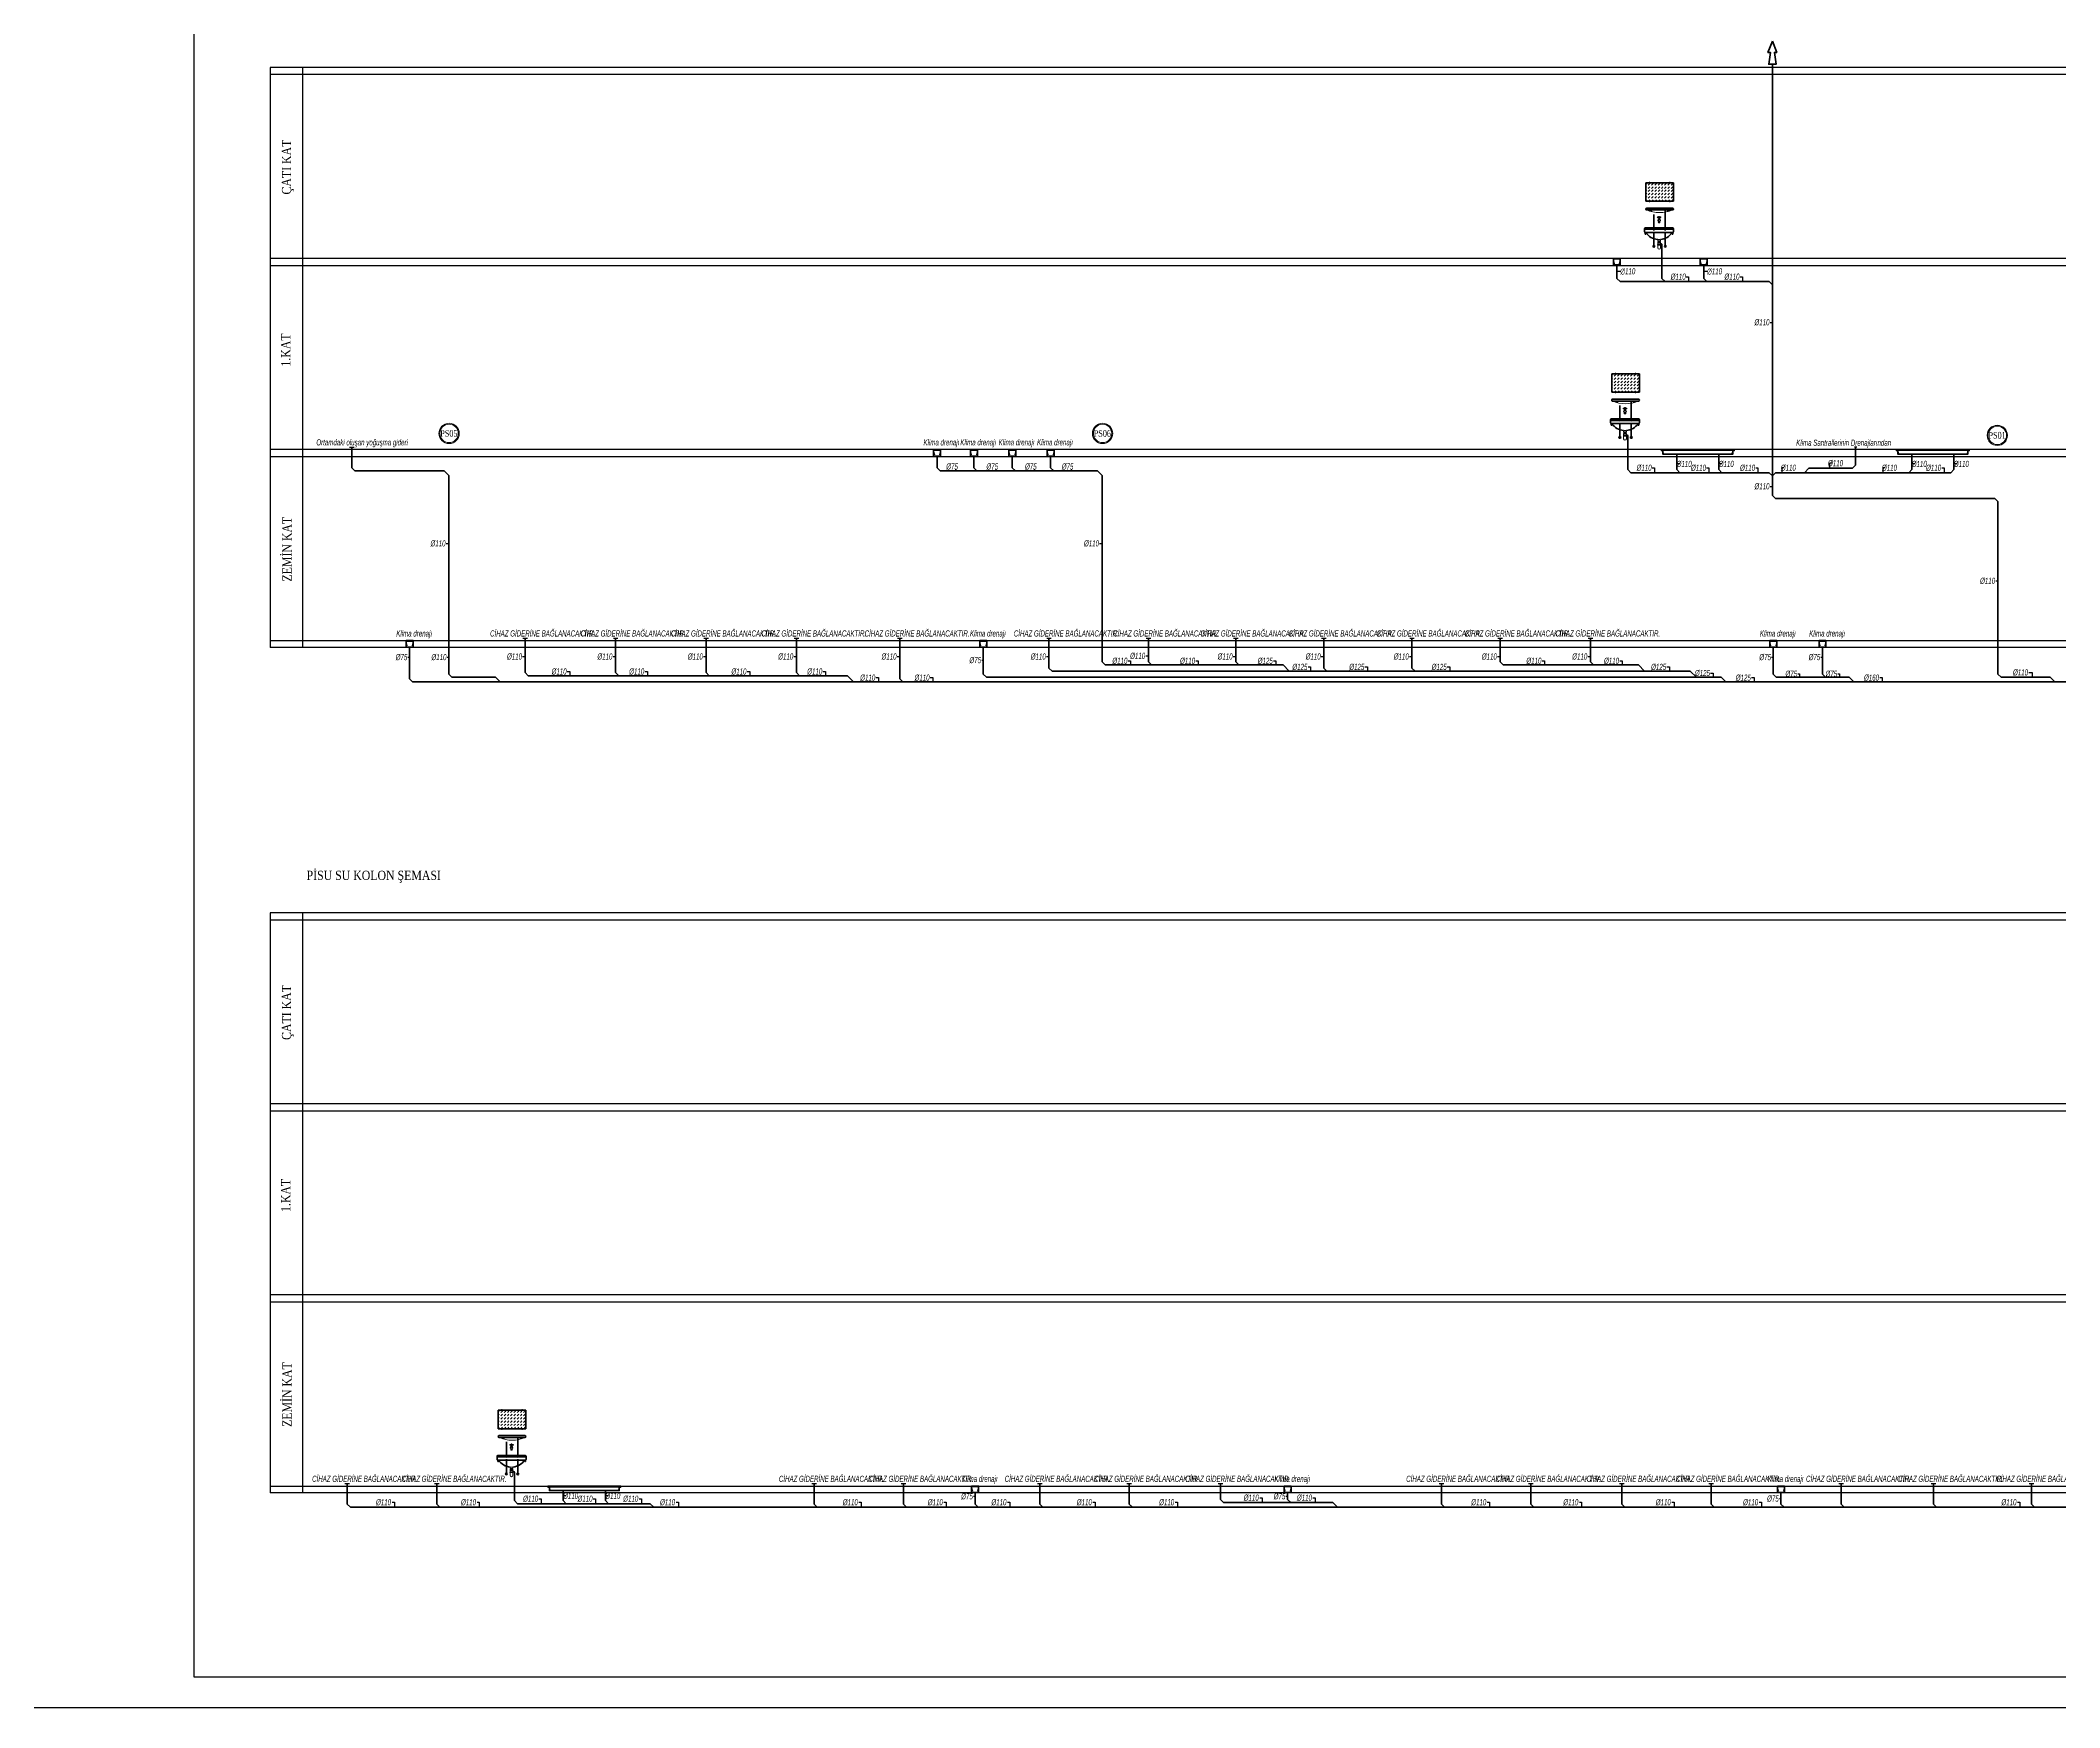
# Model space of a CAD drawing. Header units: centimetres. Extents: x 372964 to 529194, y 28783 to 59011.
# Drawn here: x 502564 to 509142, y 50011 to 55443 of the extents above; entities that cross this region are included whole.
import ezdxf
from ezdxf.enums import TextEntityAlignment as Align

# ---------------------------------------------------------------- set-up
doc = ezdxf.new("R2010")
doc.units = ezdxf.units.CM
doc.linetypes.add('SICAKSU1', pattern=[75, 60, -6, 0, -3, 0, -6])
doc.linetypes.add('SOGUKSU1', pattern=[72, 60, -6, 0, -6])
for name, color, linetype, lineweight in [('0-KRCN-ANTET', 71, 'Continuous', 30), ('0-KRCN-SHT-02CIHAZ', 132, 'Continuous', 25), ('0-KRCN-SHT-IZGARA', 171, 'Continuous', 35), ('0-KRCN-SHT-LAVABO', 171, 'Continuous', 35), ('0-KRCN-SHT-PİSSU-BORU', 220, 'PISSU_LINE50', 40), ('0-KRCN-SHT-SICAKSU', 50, 'SICAKSU1', 40), ('0-KRCN-SHT-SOGUKSU', 141, 'SOGUKSU1', 40), ('0-KRCN-SHT-SÜZGEÇBANYO', 171, 'Continuous', 35), ('0-KRCN-SHT-YAZI-KOLADI-PİSSU', 1, 'Continuous', 35), ('0-KRCN-SHT-YAZI-ÇAP-PİSSU', 41, 'Continuous', 30), ('0-KRCN-Z-ANTET', 71, 'Continuous', 30)]:
    doc.layers.add(name, color=color, linetype=linetype, lineweight=lineweight)
doc.styles.add('BAYBURT XREF$0$TIMES', font='times.ttf')
doc.styles.add('MUF', font='isocpeur.ttf')
doc.styles.add('YAZI', font='times.ttf')
doc.styles.add('ÇAP-2', font='ARIALNBI.TTF')
doc.linetypes.add('PISSU_LINE50', pattern='A,50,-10,["C",MUF,S=10,R=0,X=1,Y=-5],0', length=60)

# ---------------------------------------------------------------- blocks, each defined once
blk = doc.blocks.new('0-MEK-SHT-ZKLN-LAV.MUSLUKLU-60')
at = {"layer": '0-KRCN-SHT-LAVABO', "linetype": 'Continuous'}
for p, q in [((-31.1, 181), (-31.1, 141)), ((28.9, 181), (-31.1, 181)), ((28.9, 141), (28.9, 181)), ((-31.1, 141), (28.9, 141)), ((-31.1, 124.1), (-31.1, 123.9)), ((27, 126), (-29.2, 126)), ((-29.2, 122), (27, 122)), ((28.9, 123.9), (28.9, 124.1)), ((-33.8, 81), (-33.8, 75)), ((-33.8, 78), (-33.8, 75)), ((-32.3, 71.4), (-32.3, 69.6)), ((-30.8, 71.4), (-32.3, 71.4)), ((-32.3, 69.6), (-30.8, 69.6)), ((-31.8, 83), (27.2, 83)), ((27.2, 80), (-31.8, 80)), ((-31.8, 73), (27.2, 73)), ((-30.8, 69.6), (-30.8, 71.4)), ((26.3, 69.6), (26.3, 71.4)), ((26.3, 71.4), (27.7, 71.4)), ((27.7, 69.6), (26.3, 69.6)), ((27.7, 71.4), (27.7, 69.6)), ((29.2, 81), (29.2, 75)), ((29.2, 75), (29.2, 78))]:
    blk.add_line(p, q, dxfattribs=at)
at = {"layer": '0-KRCN-SHT-LAVABO', "color": 120, "linetype": 'Continuous', "lineweight": 20}
for p, q in [((-31.1, 177.5), (-29.1, 179.5)), ((-25.6, 176), (-22, 179.5)), ((-23.8, 182.5), (-23.8, 180.4)), ((-22.4, 182.5), (-23.8, 182.5)), ((-23.8, 180.4), (-22.4, 180.4)), ((-22.4, 180.4), (-22.4, 182.5)), ((-18.5, 176), (-15, 179.5)), ((-11.4, 176), (-7.9, 179.5)), ((-4.4, 176), (-0.8, 179.5)), ((2.7, 176), (6.2, 179.5)), ((9.8, 176), (13.3, 179.5)), ((16.8, 176), (20.4, 179.5)), ((20.1, 180.4), (20.1, 182.5)), ((20.1, 182.5), (21.5, 182.5)), ((21.5, 180.4), (20.1, 180.4)), ((21.5, 182.5), (21.5, 180.4)), ((23.9, 176), (27.5, 179.5)), ((-31.1, 170.4), (-29.1, 172.4)), ((-31.1, 163.3), (-29.1, 165.4)), ((-31.1, 156.3), (-29.1, 158.3)), ((-31.1, 149.2), (-29.1, 151.2)), ((-31.1, 142.1), (-29.1, 144.1)), ((-25.6, 168.9), (-22, 172.4)), ((-25.6, 161.8), (-22, 165.4)), ((-25.6, 154.8), (-22, 158.3)), ((-25.6, 147.7), (-22, 151.2)), ((-25.2, 141), (-22, 144.1)), ((-23.8, 139.5), (-23.8, 141.6)), ((-23.8, 141.6), (-22.4, 141.6)), ((-22.4, 139.5), (-23.8, 139.5)), ((-22.4, 141.6), (-22.4, 139.5)), ((-18.5, 168.9), (-15, 172.4)), ((-18.5, 161.8), (-15, 165.4)), ((-18.5, 154.8), (-15, 158.3)), ((-18.5, 147.7), (-15, 151.2)), ((-18.1, 141), (-15, 144.1)), ((-11.4, 168.9), (-7.9, 172.4)), ((-11.4, 161.8), (-7.9, 165.4)), ((-11.4, 154.8), (-7.9, 158.3)), ((-11.4, 147.7), (-7.9, 151.2)), ((-11, 141), (-7.9, 144.1)), ((-4.4, 168.9), (-0.8, 172.4)), ((-4.4, 161.8), (-0.8, 165.4)), ((-4.4, 154.8), (-0.8, 158.3)), ((-4.4, 147.7), (-0.8, 151.2)), ((-4, 141), (-0.8, 144.1)), ((2.7, 168.9), (6.2, 172.4)), ((2.7, 161.8), (6.2, 165.4)), ((2.7, 154.8), (6.2, 158.3)), ((2.7, 147.7), (6.2, 151.2)), ((3.1, 141), (6.2, 144.1)), ((9.8, 168.9), (13.3, 172.4)), ((9.8, 161.8), (13.3, 165.4)), ((9.8, 154.8), (13.3, 158.3)), ((9.8, 147.7), (13.3, 151.2)), ((10.2, 141), (13.3, 144.1)), ((16.8, 168.9), (20.4, 172.4)), ((16.8, 161.8), (20.4, 165.4)), ((16.8, 154.8), (20.4, 158.3)), ((16.8, 147.7), (20.4, 151.2)), ((17.2, 141), (20.4, 144.1)), ((21.5, 141.6), (20.1, 141.6)), ((20.1, 141.6), (20.1, 139.5)), ((20.1, 139.5), (21.5, 139.5)), ((21.5, 139.5), (21.5, 141.6)), ((23.9, 168.9), (27.5, 172.4)), ((23.9, 161.8), (27.5, 165.4)), ((23.9, 154.8), (27.5, 158.3)), ((23.9, 147.7), (27.5, 151.2)), ((24.3, 141), (27.5, 144.1)), ((-4.3, 102.2), (-5.3, 99.2)), ((-5.1, 98.7), (-3.8, 97.8)), ((-3.8, 94.1), (-4.1, 96.2)), ((-0.4, 96.2), (-4.1, 96.2)), ((-3.9, 94.6), (-0.6, 94.6)), ((-0.7, 102.6), (-3.8, 102.6)), ((-3.8, 96.2), (-3.8, 100)), ((-3.8, 96.8), (-0.7, 96.8)), ((-3.8, 94.1), (-0.7, 94.1)), ((-3.7, 106), (-3.7, 106.8)), ((-3.7, 106), (-3.7, 105.3)), ((-3.3, 103.6), (-3.6, 103.4)), ((-3.6, 103.4), (-3.6, 103.2)), ((-0.9, 103.2), (-3.6, 103.2)), ((-3.5, 107.4), (-3.3, 107.4)), ((-3.5, 104.7), (-3.1, 104.7)), ((-3.3, 107.7), (-3.1, 107.7)), ((-3.3, 107.4), (-2.1, 107.4)), ((-1.2, 103.6), (-3.3, 103.6)), ((-1.4, 107.7), (-3.1, 107.7)), ((-3.1, 104.7), (-1.4, 104.7)), ((-3.1, 104.7), (-3.1, 103.6)), ((-1.9, 108), (-2.6, 108)), ((-2.6, 108), (-2.6, 108)), ((-1.2, 107.4), (-2.1, 107.4)), ((-1.9, 108), (-1.9, 108)), ((-1.2, 107.7), (-1.4, 107.7)), ((-1.1, 104.7), (-1.4, 104.7)), ((-1.4, 104.7), (-1.4, 103.6)), ((-1.1, 107.4), (-1.2, 107.4)), ((-1.2, 103.6), (-0.9, 103.4)), ((-0.9, 103.4), (-0.9, 103.2)), ((-0.8, 106), (-0.8, 106.8)), ((-0.8, 106), (-0.8, 105.3)), ((-0.7, 96.2), (-0.7, 100)), ((-0.7, 97.8), (0.6, 98.7)), ((-0.7, 94.1), (-0.4, 96.2)), ((0.8, 99.2), (-0.2, 102.2)), ((-5.8, 46.3), (-5.8, 46.1)), ((-5.3, 55.3), (-5.3, 57.9)), ((-5.3, 49.3), (-5.3, 46.8)), ((0.7, 46.8), (-5.3, 46.8)), ((-5.3, 45.6), (0.7, 45.6)), ((-5.3, 45.6), (-5.3, 39.8)), ((-5.2, 52.7), (-5.2, 52.5)), ((-5.2, 50.5), (-5.2, 50.3)), ((0.2, 54.8), (-4.8, 54.8)), ((0.2, 49.8), (-4.8, 49.8)), ((0.2, 53.2), (-4.7, 53.2)), ((-4.7, 52), (0.2, 52)), ((0.2, 51), (-4.7, 51)), ((-4.7, 49.8), (0.2, 49.8)), ((-4.3, 54.8), (-4.3, 53.2)), ((-4.3, 52), (-4.3, 51)), ((-0.3, 54.8), (-0.3, 53.2)), ((-0.3, 52), (-0.3, 51)), ((0.7, 57.9), (0.7, 55.3)), ((0.7, 52.5), (0.7, 52.7)), ((0.7, 50.3), (0.7, 50.5)), ((0.7, 46.8), (0.7, 49.3)), ((0.7, 39.8), (0.7, 45.6)), ((1.2, 46.1), (1.2, 46.3)), ((-2.3, 36.8), (-2.3, 36.8))]:
    blk.add_line(p, q, dxfattribs=at)
for centre in [(-19.9, 119.3), (17.6, 119.3)]:
    blk.add_circle(centre, 0.409, dxfattribs=at)
at = {"layer": '0-KRCN-SHT-LAVABO', "linetype": 'Continuous'}
for centre in [(-13.5, 42.9), (11.3, 42.9)]:
    blk.add_circle(centre, 1.84, dxfattribs=at)
for centre, radius, start, end in [((-29.2, 124.1), 1.9, 90, 180), ((-29.2, 123.9), 1.9, 180, 270), ((27, 124.1), 1.9, 0, 90), ((27, 123.9), 1.9, 270, 0), ((-31.8, 81), 2, 90, 180), ((-31.8, 78), 2, 90, 180), ((-31.8, 75), 2, 180, 270), ((-2.3, 92), 34.3, 213.6941, 264.9756), ((-2.3, 92), 34.3, 275.0244, 326.3059), ((27.2, 81), 2, 0, 90), ((27.2, 78), 2, 0, 90), ((27.2, 75), 2, 270, 0)]:
    blk.add_arc(centre, radius, start, end, dxfattribs=at)
at = {"layer": '0-KRCN-SHT-LAVABO', "color": 120, "linetype": 'Continuous', "lineweight": 20}
for centre, radius, start, end in [((-1.1, 188.2), 72.1, 246.4775, 293.4812), ((-20.1, 118.8), 1.62, 339.8952, 169.616), ((-5.3, 106), 0.843, 54.2766, 180), ((-5.3, 106), 0.843, 180, 305.7234), ((-4.8, 99.1), 0.5, 162, 234), ((-4.3, 107.6), 0.963, 239.9637, 304.3026), ((-4.3, 104.5), 0.963, 55.6974, 122.8475), ((-3.8, 102.1), 0.5, 90, 162), ((-3.1, 102.6), 0.781, 131.2718, 180.0396), ((-2.3, 100), 1.54, 0, 180), ((-1.4, 106), 2.41, 146.633, 162.6726), ((-1.4, 106), 2.41, 197.4576, 213.367), ((-3.6, 103.1), 0.12, 90, 131.2718), ((-3.3, 107.5), 0.15, 90, 270), ((-2.3, 106.8), 1.26, 106.6015, 134.4153), ((-2.3, 106), 0.843, 0, 180), ((-2.3, 106), 0.843, 180, 0), ((-2.3, 106), 2.05, 90, 100.1642), ((-2.3, 106), 2.05, 79.8358, 90), ((-2.3, 106.8), 1.26, 45.5847, 73.3985), ((-1.2, 107.5), 0.15, 270, 90), ((-3.1, 106), 2.41, 17.4576, 33.367), ((-3.1, 106), 2.41, 326.633, 342.5424), ((-0.9, 103.1), 0.12, 48.7282, 90), ((-1.4, 102.6), 0.781, 359.9604, 48.7282), ((-0.2, 107.6), 0.963, 235.6974, 300.0363), ((-0.2, 104.5), 0.963, 59.9637, 124.3026), ((-0.7, 102.1), 0.5, 18, 90), ((0.8, 106), 0.843, 0, 125.7234), ((0.8, 106), 0.843, 234.2766, 0), ((0.3, 99.1), 0.5, 306, 18), ((17.7, 118.8), 1.62, 10.384, 200.1048), ((-5.3, 46.3), 0.5, 90, 180), ((-5.3, 46.1), 0.5, 180, 270), ((-4.8, 55.3), 0.5, 180, 270), ((-4.8, 49.3), 0.5, 90, 180), ((-4.7, 52.7), 0.5, 90, 180), ((-4.7, 52.5), 0.5, 180, 270), ((-4.7, 50.5), 0.5, 90, 180), ((-4.7, 50.3), 0.5, 180, 270), ((-2.3, 92), 34.3, 266.6528, 273.3472), ((0.2, 55.3), 0.5, 270, 0), ((0.2, 52.7), 0.5, 0, 90), ((0.2, 52.5), 0.5, 270, 0), ((0.2, 50.5), 0.5, 0, 90), ((0.2, 50.3), 0.5, 270, 0), ((0.2, 49.3), 0.5, 0, 90), ((0.7, 46.3), 0.5, 0, 90), ((0.7, 46.1), 0.5, 270, 0), ((-2.3, 39.8), 3, 180, 270), ((-2.3, 39.8), 3, 270, 0)]:
    blk.add_arc(centre, radius, start, end, dxfattribs=at)
at = {"layer": '0-KRCN-SHT-PİSSU-BORU', "ltscale": 0.5}
blk.add_line((0.7, 48.2), (2, 48.2), dxfattribs=at)
blk.add_arc((2, 46.2), 2, 0, 90, dxfattribs=at)
at = {"layer": '0-KRCN-SHT-SICAKSU', "ltscale": 0.5}
blk.add_line((-13.5, 44.7), (-13.5, 114), dxfattribs=at)
at = {"layer": '0-KRCN-SHT-SOGUKSU', "ltscale": 0.5}
blk.add_line((11.3, 44.7), (11.3, 106), dxfattribs=at)
blk = doc.blocks.new('A$C354C280E')
at = {"layer": '0-KRCN-SHT-YAZI-KOLADI-PİSSU', "color": 6, "lineweight": 20}
for radius in [22, 20]:
    blk.add_circle((0, 0), radius, dxfattribs=at)
at = {"layer": '0-KRCN-SHT-YAZI-KOLADI-PİSSU', "color": 6, "style": 'YAZI', "width": 0.7}
blk.add_text('PS', height=14, rotation=360, dxfattribs=at).set_placement((0.6, 0), align=Align.MIDDLE_RIGHT)
blk.add_attdef('99', text='', height=14, rotation=360, dxfattribs=at).set_placement((0.6, 0), align=Align.MIDDLE_LEFT)
blk = doc.blocks.new('0-MEK-SHT-ZKLN-SÜZGEÇ BANYO')
at = {"layer": '0-KRCN-SHT-SÜZGEÇBANYO', "color": 120, "lineweight": 20}
for p, q in [((-7.5, -1.7), (-5.2, -11.4)), ((-7.5, -1.7), (7.5, -1.7)), ((5.3, -11.4), (7.5, -1.7))]:
    blk.add_line(p, q, dxfattribs=at)
at = {"layer": '0-KRCN-SHT-SÜZGEÇBANYO'}
blk.add_lwpolyline([(-7.5, 0), (-7.5, -14), (7.5, -14), (7.5, 0)], close=True, dxfattribs=at)

msp = doc.modelspace()

# ---------------------------------------------------------------- hatches: boundary and pattern name
at = {"layer": '0-KRCN-SHT-IZGARA', "lineweight": 20}
h = msp.add_hatch(dxfattribs=at)
h.set_pattern_fill('ANSI31', color=120, scale=29.946276, angle=135, style=0)
h.set_pattern_definition([(90, (511706.0465, 54971.087), (3.7432845, 7e-16), [])])
h.paths.add_polyline_path([(507849.217, 54106.426), (507844.226, 54106.426), (507844.226, 54109.611), (508081.577, 54109.611), (508081.577, 54106.426), (507939.235, 54106.426)])
h = msp.add_hatch(dxfattribs=at)
h.set_pattern_fill('ANSI31', color=120, scale=29.946276, angle=135, style=0)
h.set_pattern_definition([(90, (512471.8885, 54971.087), (3.7432845, 7e-16), [])])
h.paths.add_polyline_path([(508615.059, 54106.426), (508610.068, 54106.426), (508610.068, 54109.611), (508847.419, 54109.611), (508847.419, 54106.426), (508705.077, 54106.426)])
h = msp.add_hatch(dxfattribs=at)
h.set_pattern_fill('ANSI31', color=120, scale=29.946276, angle=135, style=0)
h.set_pattern_definition([(90, (508079.0933, 51594.581), (3.7432845, 7e-16), [])])
h.paths.add_polyline_path([(504222.264, 50729.92), (504217.273, 50729.92), (504217.273, 50733.105), (504454.624, 50733.105), (504454.624, 50729.92), (504312.282, 50729.92)])

# ---------------------------------------------------------------- linework, layer by layer
at = {"layer": '0-KRCN-SHT-02CIHAZ', "color": 8}
for p, q in [((526797.687, 55354.611), (503312.649, 55354.611)), ((503312.649, 55354.611), (503312.649, 53464.611)), ((503312.649, 55332.111), (526797.687, 55332.111)), ((503417.649, 55354.611), (503417.649, 53464.611)), ((526797.687, 54732.111), (503312.649, 54732.111)), ((503312.649, 54709.611), (526797.687, 54709.611)), ((515807.459, 54109.611), (503312.649, 54109.611)), ((503312.649, 54087.111), (526797.687, 54087.111)), ((503312.649, 53487.111), (518739.635, 53487.111)), ((526797.687, 53464.611), (503312.649, 53464.611)), ((503312.649, 52600.605), (503312.649, 50710.605)), ((520416.933, 52600.605), (503312.649, 52600.605)), ((503312.649, 52578.105), (520416.933, 52578.105)), ((503417.649, 52600.605), (503417.649, 50710.605)), ((520416.933, 51978.105), (503312.649, 51978.105)), ((503312.649, 51955.605), (520416.933, 51955.605)), ((520416.933, 51355.605), (503312.649, 51355.605)), ((503312.649, 51333.105), (520416.933, 51333.105)), ((503312.649, 50733.105), (506615.629, 50733.105)), ((506638.129, 50733.105), (509603.469, 50733.105)), ((520416.933, 50710.605), (503312.649, 50710.605))]:
    msp.add_line(p, q, dxfattribs=at)
at = {"layer": '0-KRCN-SHT-IZGARA'}
for p, q in [((507844.226, 54109.611), (508081.577, 54109.611)), ((508610.068, 54109.611), (508847.419, 54109.611)), ((504217.273, 50733.105), (504454.624, 50733.105))]:
    msp.add_line(p, q, dxfattribs=at)
at = {"layer": '0-KRCN-SHT-IZGARA', "color": 120, "lineweight": 20}
for p, q in [((508076.586, 54106.426), (507849.217, 54106.426)), ((507851.405, 54096.762), (507849.217, 54106.426)), ((508076.586, 54106.426), (508074.288, 54096.794)), ((508842.428, 54106.426), (508615.059, 54106.426)), ((508617.247, 54096.762), (508615.059, 54106.426)), ((508842.428, 54106.426), (508840.13, 54096.794)), ((504449.633, 50729.92), (504222.264, 50729.92)), ((504224.452, 50720.256), (504222.264, 50729.92)), ((504449.633, 50729.92), (504447.335, 50720.288))]:
    msp.add_line(p, q, dxfattribs=at)
at = {"layer": '0-KRCN-SHT-IZGARA'}
for points in [[(508081.577, 54109.611), (508081.577, 54106.426), (508076.586, 54106.426), (508076.586, 54094.543), (507849.217, 54094.543), (507849.217, 54106.426), (507844.226, 54106.426), (507844.226, 54109.611)], [(508847.419, 54109.611), (508847.419, 54106.426), (508842.428, 54106.426), (508842.428, 54094.543), (508615.059, 54094.543), (508615.059, 54106.426), (508610.068, 54106.426), (508610.068, 54109.611)], [(504454.624, 50733.105), (504454.624, 50729.92), (504449.633, 50729.92), (504449.633, 50718.037), (504222.264, 50718.037), (504222.264, 50729.92), (504217.273, 50729.92), (504217.273, 50733.105)]]:
    msp.add_lwpolyline(points, dxfattribs=at)
at = {"layer": '0-KRCN-SHT-PİSSU-BORU'}
for p, q in [((508205.929, 55365.143), (508205.929, 53960.148)), ((507846.242, 54776.669), (507846.242, 54666.673)), ((507699.625, 54711.111), (507699.625, 54666.673)), ((507709.625, 54656.673), (507699.625, 54666.673)), ((507856.242, 54656.673), (507846.242, 54666.673)), ((507982.397, 54711.111), (507982.397, 54666.673)), ((507992.397, 54656.673), (507982.397, 54666.673)), ((507709.625, 54656.673), (508195.929, 54656.673)), ((508195.929, 54656.673), (508205.929, 54646.673)), ((507735.281, 54154.169), (507735.281, 54044.173)), ((503578.735, 54117.984), (503578.735, 54050.542)), ((505484.918, 54088.611), (505484.918, 54050.542)), ((505604.918, 54088.611), (505604.918, 54050.542)), ((505729.918, 54088.611), (505729.918, 54050.542)), ((505854.918, 54088.611), (505854.918, 54050.542)), ((507894.226, 54094.543), (507894.226, 54044.173)), ((508031.577, 54094.543), (508031.577, 54044.173)), ((508660.068, 54094.543), (508660.068, 54044.173)), ((508797.419, 54094.543), (508797.419, 54044.173)), ((503588.735, 54040.542), (503578.735, 54050.542)), ((503588.735, 54040.542), (503879.305, 54040.542)), ((503894.305, 54025.542), (503879.305, 54040.542)), ((503894.305, 54025.542), (503894.305, 53378.042)), ((505494.918, 54040.542), (505484.918, 54050.542)), ((505494.918, 54040.542), (506007.884, 54040.542)), ((505614.918, 54040.542), (505604.918, 54050.542)), ((505739.918, 54040.542), (505729.918, 54050.542)), ((505864.918, 54040.542), (505854.918, 54050.542)), ((506022.884, 54025.542), (506007.884, 54040.542)), ((506022.884, 54025.542), (506022.884, 53418.042)), ((507745.281, 54034.173), (507735.281, 54044.173)), ((507745.281, 54034.173), (508195.929, 54034.173)), ((507904.226, 54034.173), (507894.226, 54044.173)), ((508041.577, 54034.173), (508031.577, 54044.173)), ((508195.929, 54034.173), (508205.929, 54024.173)), ((508215.929, 54034.173), (508205.929, 54024.173)), ((508787.419, 54034.173), (508215.929, 54034.173)), ((508650.068, 54034.173), (508660.068, 54044.173)), ((508787.419, 54034.173), (508797.419, 54044.173)), ((508205.929, 53960.148), (508215.929, 53950.148)), ((508215.929, 53950.148), (508930.748, 53950.148)), ((508930.748, 53950.148), (508940.748, 53940.148)), ((508940.748, 53940.148), (508940.748, 53378.042)), ((504143.485, 53495.484), (504143.485, 53383.042)), ((504437.957, 53495.484), (504437.957, 53383.042)), ((504732.43, 53495.484), (504732.43, 53383.042)), ((505026.902, 53495.484), (505026.902, 53383.042)), ((505363.442, 53495.484), (505363.442, 53363.042)), ((505849.504, 53495.484), (505849.504, 53398.042)), ((506173.318, 53495.484), (506173.318, 53418.042)), ((506458.083, 53495.484), (506458.083, 53418.042)), ((506745.005, 53495.484), (506745.005, 53398.042)), ((507031.927, 53495.484), (507031.927, 53398.042)), ((507318.849, 53495.484), (507318.849, 53418.042)), ((507613.321, 53495.484), (507613.321, 53418.042)), ((503766.725, 53466.111), (503766.725, 53363.042)), ((505635.582, 53466.111), (505635.582, 53378.042)), ((506032.884, 53408.042), (506022.884, 53418.042)), ((506183.318, 53408.042), (506173.318, 53418.042)), ((506468.083, 53408.042), (506458.083, 53418.042)), ((507328.849, 53408.042), (507318.849, 53418.042)), ((507623.321, 53408.042), (507613.321, 53418.042)), ((508208.691, 53466.111), (508208.691, 53378.042)), ((508369.195, 53466.111), (508369.195, 53378.042)), ((503776.725, 53353.042), (503766.725, 53363.042)), ((503776.725, 53353.042), (510397.246, 53353.042)), ((503894.305, 53378.042), (503904.305, 53368.042)), ((503904.305, 53368.042), (504046.56, 53368.042)), ((504061.56, 53353.042), (504046.56, 53368.042)), ((504153.485, 53373.042), (504143.485, 53383.042)), ((504153.485, 53373.042), (505193.162, 53373.042)), ((504447.957, 53373.042), (504437.957, 53383.042)), ((504742.43, 53373.042), (504732.43, 53383.042)), ((505036.902, 53373.042), (505026.902, 53383.042)), ((505213.162, 53353.042), (505193.162, 53373.042)), ((505373.442, 53353.042), (505363.442, 53363.042)), ((505645.582, 53368.042), (505635.582, 53378.042)), ((505645.582, 53368.042), (508039.293, 53368.042)), ((505859.504, 53388.042), (505849.504, 53398.042)), ((505859.504, 53388.042), (507938.169, 53388.042)), ((506032.884, 53408.042), (506611.787, 53408.042)), ((506631.787, 53388.042), (506611.787, 53408.042)), ((506755.005, 53388.042), (506745.005, 53398.042)), ((507041.927, 53388.042), (507031.927, 53398.042)), ((507328.849, 53408.042), (507769.312, 53408.042)), ((507789.312, 53388.042), (507769.312, 53408.042)), ((507958.169, 53368.042), (507938.169, 53388.042)), ((508054.293, 53353.042), (508039.293, 53368.042)), ((508218.691, 53368.042), (508208.691, 53378.042)), ((508218.691, 53368.042), (508456.138, 53368.042)), ((508379.195, 53368.042), (508369.195, 53378.042)), ((508471.138, 53353.042), (508456.138, 53368.042)), ((508950.748, 53368.042), (508940.748, 53378.042)), ((508950.748, 53368.042), (509110.952, 53368.042)), ((509125.952, 53353.042), (509110.952, 53368.042)), ((503563.806, 50741.478), (503563.806, 50674.036)), ((503855.25, 50741.478), (503855.25, 50674.036)), ((504108.327, 50777.663), (504108.327, 50685.668)), ((504267.273, 50718.037), (504267.273, 50685.668)), ((504404.624, 50718.037), (504404.624, 50685.668)), ((505084.277, 50741.478), (505084.277, 50674.036)), ((505375.72, 50741.478), (505375.72, 50674.036)), ((505819.611, 50741.478), (505819.611, 50674.036)), ((506111.055, 50741.478), (506111.055, 50674.036)), ((506408.483, 50741.478), (506408.483, 50689.036)), ((507127.674, 50741.478), (507127.674, 50674.036)), ((507419.118, 50741.478), (507419.118, 50674.036)), ((507715.045, 50741.478), (507715.045, 50674.036)), ((508006.489, 50741.478), (508006.489, 50674.036)), ((508430.099, 50741.478), (508430.099, 50674.036)), ((508730.51, 50741.478), (508730.51, 50674.036)), ((509049.699, 50741.478), (509049.699, 50674.036)), ((503573.806, 50664.036), (503563.806, 50674.036)), ((503573.806, 50664.036), (510827.943, 50664.036)), ((503865.25, 50664.036), (503855.25, 50674.036)), ((504118.327, 50675.668), (504108.327, 50685.668)), ((504118.327, 50675.668), (504550.275, 50675.668)), ((504277.273, 50675.668), (504267.273, 50685.668)), ((504414.624, 50675.668), (504404.624, 50685.668)), ((504561.907, 50664.036), (504550.275, 50675.668)), ((505094.277, 50664.036), (505084.277, 50674.036)), ((505385.72, 50664.036), (505375.72, 50674.036)), ((505608.758, 50712.105), (505608.758, 50674.036)), ((505608.758, 50674.036), (505618.758, 50664.036)), ((505829.611, 50664.036), (505819.611, 50674.036)), ((506121.055, 50664.036), (506111.055, 50674.036)), ((506418.483, 50679.036), (506408.483, 50689.036)), ((506418.483, 50679.036), (506774.344, 50679.036)), ((506626.879, 50712.105), (506626.879, 50689.036)), ((506626.879, 50689.036), (506636.879, 50679.036)), ((506774.344, 50679.036), (506789.344, 50664.036)), ((507137.674, 50664.036), (507127.674, 50674.036)), ((507429.118, 50664.036), (507419.118, 50674.036)), ((507725.045, 50664.036), (507715.045, 50674.036)), ((508016.489, 50664.036), (508006.489, 50674.036)), ((508233.915, 50712.105), (508233.915, 50674.036)), ((508233.915, 50674.036), (508243.915, 50664.036)), ((508440.099, 50664.036), (508430.099, 50674.036)), ((508740.51, 50664.036), (508730.51, 50674.036)), ((509059.699, 50664.036), (509049.699, 50674.036))]:
    msp.add_line(p, q, dxfattribs=at)
at = {"layer": '0-KRCN-SHT-PİSSU-BORU', "color": 2}
for p, q in [((508476.889, 54117.132), (508476.889, 54059.173)), ((508325.027, 54049.173), (508310.027, 54034.173)), ((508466.889, 54049.173), (508325.027, 54049.173)), ((508476.889, 54059.173), (508466.889, 54049.173))]:
    msp.add_line(p, q, dxfattribs=at)
at = {"layer": '0-KRCN-SHT-PİSSU-BORU', "linetype": 'ByBlock'}
msp.add_lwpolyline([(508205.908, 55439.915), (508220.332, 55403.496), (508212.391, 55403.508), (508217.845, 55365.143), (508194.014, 55365.143), (508199.739, 55403.51), (508191.484, 55403.496), (508205.908, 55439.915)], dxfattribs=at)
at = {"layer": '0-KRCN-SHT-SOGUKSU'}
for p, q in [((507857.17, 54866.299), (507857.17, 54891.111)), ((507746.209, 54243.799), (507746.209, 54268.611)), ((504119.256, 50867.293), (504119.256, 50892.105))]:
    msp.add_line(p, q, dxfattribs=at)
at = {"layer": '0-KRCN-SHT-YAZI-ÇAP-PİSSU', "linetype": 'Continuous'}
for p, q in [((507710.715, 54689.825), (507699.625, 54689.825)), ((507925.57, 54672.68), (507932.882, 54672.68)), ((507932.882, 54672.68), (507932.882, 54656.673)), ((507993.487, 54689.825), (507982.397, 54689.825)), ((508100.859, 54672.68), (508108.171, 54672.68)), ((508108.171, 54672.68), (508108.171, 54656.673)), ((508198.618, 54524.059), (508205.929, 54524.059)), ((503571.235, 54117.984), (503586.235, 54117.984)), ((508480.545, 54117.132), (508473.233, 54117.132)), ((505545.014, 54045.888), (505545.014, 54040.542)), ((505675.861, 54045.888), (505675.861, 54040.542)), ((505801.576, 54045.888), (505801.576, 54040.542)), ((505921.305, 54045.888), (505921.305, 54040.542)), ((507814.609, 54050.18), (507821.921, 54050.18)), ((507821.921, 54050.18), (507821.921, 54034.173)), ((507904.226, 54062.888), (507894.226, 54062.888)), ((507991.754, 54050.18), (507999.066, 54050.18)), ((507999.066, 54050.18), (507999.066, 54034.173)), ((508041.577, 54062.888), (508031.577, 54062.888)), ((508151.575, 54050.18), (508158.887, 54050.18)), ((508158.887, 54050.18), (508158.887, 54034.173)), ((508243.72, 54050.18), (508236.408, 54050.18)), ((508236.408, 54050.18), (508236.408, 54034.173)), ((508398.992, 54065.18), (508391.68, 54065.18)), ((508391.68, 54065.18), (508391.68, 54049.173)), ((508573.091, 54050.18), (508565.779, 54050.18)), ((508565.779, 54050.18), (508565.779, 54034.173)), ((508670.068, 54062.888), (508660.068, 54062.888)), ((508757.596, 54050.18), (508764.908, 54050.18)), ((508764.908, 54050.18), (508764.908, 54034.173)), ((508807.419, 54062.888), (508797.419, 54062.888)), ((508198.618, 53989.771), (508205.929, 53989.771)), ((503885.867, 53804.053), (503894.305, 53804.053)), ((506014.446, 53804.053), (506022.884, 53804.053)), ((508933.436, 53681.759), (508940.748, 53681.759)), ((504135.985, 53495.484), (504150.985, 53495.484)), ((504430.457, 53495.484), (504445.457, 53495.484)), ((504724.93, 53495.484), (504739.93, 53495.484)), ((505019.402, 53495.484), (505034.402, 53495.484)), ((505355.942, 53495.484), (505370.942, 53495.484)), ((505842.004, 53495.484), (505857.004, 53495.484)), ((506165.818, 53495.484), (506180.818, 53495.484)), ((506450.583, 53495.484), (506465.583, 53495.484)), ((506737.505, 53495.484), (506752.505, 53495.484)), ((507024.427, 53495.484), (507039.427, 53495.484)), ((507311.349, 53495.484), (507326.349, 53495.484)), ((507605.821, 53495.484), (507620.821, 53495.484)), ((503761.379, 53433.658), (503766.725, 53433.658)), ((503888.959, 53433.658), (503894.305, 53433.658)), ((504135.047, 53435.575), (504143.485, 53435.575)), ((504429.519, 53435.575), (504437.957, 53435.575)), ((504723.992, 53435.575), (504732.43, 53435.575)), ((505018.464, 53435.575), (505026.902, 53435.575)), ((505355.005, 53435.575), (505363.442, 53435.575)), ((505630.235, 53423.883), (505635.582, 53423.883)), ((505841.066, 53435.575), (505849.504, 53435.575)), ((506106.975, 53421.676), (506115.412, 53421.676)), ((506115.412, 53421.676), (506115.412, 53408.042)), ((506164.88, 53437.682), (506173.318, 53437.682)), ((506327.424, 53421.676), (506335.862, 53421.676)), ((506335.862, 53421.676), (506335.862, 53408.042)), ((506449.645, 53435.575), (506458.083, 53435.575)), ((506580.383, 53421.676), (506588.821, 53421.676)), ((506588.821, 53421.676), (506588.821, 53408.042)), ((506736.567, 53435.575), (506745.005, 53435.575)), ((507023.489, 53435.575), (507031.927, 53435.575)), ((507310.411, 53435.575), (507318.849, 53435.575)), ((507455.621, 53421.676), (507464.058, 53421.676)), ((507464.058, 53421.676), (507464.058, 53408.042)), ((507604.883, 53435.575), (507613.321, 53435.575)), ((507708.43, 53421.676), (507716.868, 53421.676)), ((507716.868, 53421.676), (507716.868, 53408.042)), ((508203.345, 53433.658), (508208.691, 53433.658)), ((508363.848, 53433.658), (508369.195, 53433.658)), ((504280.257, 53386.676), (504288.695, 53386.676)), ((504288.695, 53386.676), (504288.695, 53373.042)), ((504533.066, 53386.676), (504541.504, 53386.676)), ((504541.504, 53386.676), (504541.504, 53373.042)), ((504866.155, 53386.676), (504874.593, 53386.676)), ((504874.593, 53386.676), (504874.593, 53373.042)), ((505112.951, 53386.676), (505121.389, 53386.676)), ((505121.389, 53386.676), (505121.389, 53373.042)), ((505285.602, 53366.676), (505294.04, 53366.676)), ((505294.04, 53366.676), (505294.04, 53353.042)), ((505462.569, 53366.676), (505471.007, 53366.676)), ((505471.007, 53366.676), (505471.007, 53353.042)), ((506693.28, 53401.676), (506701.718, 53401.676)), ((506701.718, 53401.676), (506701.718, 53388.042)), ((506878.703, 53401.676), (506887.14, 53401.676)), ((506887.14, 53401.676), (506887.14, 53388.042)), ((507147.018, 53401.676), (507155.456, 53401.676)), ((507155.456, 53401.676), (507155.456, 53388.042)), ((507861.876, 53401.676), (507870.313, 53401.676)), ((507870.313, 53401.676), (507870.313, 53388.042)), ((508004.516, 53381.676), (508012.954, 53381.676)), ((508012.954, 53381.676), (508012.954, 53368.042)), ((508137.627, 53366.676), (508146.065, 53366.676)), ((508146.065, 53366.676), (508146.065, 53353.042)), ((508288.344, 53379.511), (508293.69, 53379.511)), ((508293.69, 53379.511), (508293.69, 53368.042)), ((508418.861, 53379.511), (508424.208, 53379.511)), ((508424.208, 53379.511), (508424.208, 53368.042)), ((508555.382, 53366.676), (508563.82, 53366.676)), ((508563.82, 53366.676), (508563.82, 53353.042)), ((509040.723, 53383.437), (509051.814, 53383.437)), ((509051.814, 53383.437), (509051.814, 53368.042)), ((503556.306, 50741.478), (503571.306, 50741.478)), ((503847.75, 50741.478), (503862.75, 50741.478)), ((505076.777, 50741.478), (505091.777, 50741.478)), ((505368.22, 50741.478), (505383.22, 50741.478)), ((505812.111, 50741.478), (505827.111, 50741.478)), ((506103.555, 50741.478), (506118.555, 50741.478)), ((506400.983, 50741.478), (506415.983, 50741.478)), ((507120.174, 50741.478), (507135.174, 50741.478)), ((507411.618, 50741.478), (507426.618, 50741.478)), ((507707.545, 50741.478), (507722.545, 50741.478)), ((507998.989, 50741.478), (508013.989, 50741.478)), ((508422.599, 50741.478), (508437.599, 50741.478)), ((508723.01, 50741.478), (508738.01, 50741.478)), ((509042.199, 50741.478), (509057.199, 50741.478)), ((503709.724, 50680.042), (503717.035, 50680.042)), ((503717.035, 50680.042), (503717.035, 50664.036)), ((503986.455, 50680.042), (503993.767, 50680.042)), ((503993.767, 50680.042), (503993.767, 50664.036)), ((504187.656, 50691.674), (504194.968, 50691.674)), ((504194.968, 50691.674), (504194.968, 50675.668)), ((504277.273, 50701.382), (504267.273, 50701.382)), ((504364.801, 50691.674), (504372.113, 50691.674)), ((504372.113, 50691.674), (504372.113, 50675.668)), ((504414.624, 50701.382), (504404.624, 50701.382)), ((504514.975, 50691.674), (504522.287, 50691.674)), ((504522.287, 50691.674), (504522.287, 50675.668)), ((504634.881, 50680.042), (504642.193, 50680.042)), ((504642.193, 50680.042), (504642.193, 50664.036)), ((505230.194, 50680.042), (505237.506, 50680.042)), ((505237.506, 50680.042), (505237.506, 50664.036)), ((505506.925, 50680.042), (505514.237, 50680.042)), ((505514.237, 50680.042), (505514.237, 50664.036)), ((505603.412, 50699.877), (505608.758, 50699.877)), ((505714.299, 50680.042), (505721.611, 50680.042)), ((505721.611, 50680.042), (505721.611, 50664.036)), ((505992.431, 50680.042), (505999.743, 50680.042)), ((505999.743, 50680.042), (505999.743, 50664.036)), ((506260.755, 50680.042), (506268.067, 50680.042)), ((506268.067, 50680.042), (506268.067, 50664.036)), ((506536.186, 50695.042), (506543.497, 50695.042)), ((506543.497, 50695.042), (506543.497, 50679.036)), ((506621.533, 50699.877), (506626.879, 50699.877)), ((506709.438, 50695.042), (506716.749, 50695.042)), ((506716.749, 50695.042), (506716.749, 50679.036)), ((507277.305, 50680.042), (507284.617, 50680.042)), ((507284.617, 50680.042), (507284.617, 50664.036)), ((507577.155, 50680.042), (507584.467, 50680.042)), ((507584.467, 50680.042), (507584.467, 50664.036)), ((507878.407, 50680.042), (507885.719, 50680.042)), ((507885.719, 50680.042), (507885.719, 50664.036)), ((508162.845, 50680.042), (508170.157, 50680.042)), ((508170.157, 50680.042), (508170.157, 50664.036)), ((508228.569, 50692.523), (508233.915, 50692.523)), ((509004.345, 50680.042), (509011.657, 50680.042)), ((509011.657, 50680.042), (509011.657, 50664.036))]:
    msp.add_line(p, q, dxfattribs=at)
at = {"layer": '0-KRCN-Z-ANTET'}
for points in [[(405464.066, 50011.261), (529193.918, 50011.261), (529193.918, 59011.261), (405464.066, 59011.261)], [(503064.066, 50111.261), (527003.918, 50111.261), (527003.918, 58911.261), (503064.066, 58911.261)]]:
    msp.add_lwpolyline(points, close=True, dxfattribs=at)

# ---------------------------------------------------------------- block references
at = {"layer": '0-KRCN-SHT-LAVABO', "xscale": 1.5, "yscale": 1.5, "zscale": 1.5}
for p in [(507840.168, 54707.299), (507729.207, 54084.799), (504102.253, 50708.293)]:
    msp.add_blockref('0-MEK-SHT-ZKLN-LAV.MUSLUKLU-60', p, dxfattribs=at)
at = {"layer": '0-KRCN-SHT-SÜZGEÇBANYO', "yscale": 1.5, "zscale": 1.5}
for p, xscale in [((507699.192, 54732.111), -1.5), ((507981.964, 54732.111), -1.5), ((505484.918, 54109.611), 1.5), ((505604.918, 54109.611), 1.5), ((505729.918, 54109.611), 1.5), ((505854.918, 54109.611), 1.5), ((503766.725, 53487.111), 1.5), ((505635.582, 53487.111), 1.5), ((508208.691, 53487.111), 1.5), ((508369.195, 53487.111), 1.5), ((505608.758, 50733.105), 1.5), ((506626.879, 50733.105), 1.5), ((508233.915, 50733.105), 1.5)]:
    msp.add_blockref('0-MEK-SHT-ZKLN-SÜZGEÇ BANYO', p, dxfattribs=dict(at, xscale=xscale))
at = {"layer": '0-KRCN-SHT-YAZI-KOLADI-PİSSU', "color": 6, "lineweight": 20}
ref = msp.add_blockref('A$C354C280E', (503895.45, 54162.181), dxfattribs=dict(at, xscale=1.5, yscale=1.5, zscale=1.5))
ref.add_attrib('99', '05', dxfattribs={"color": 6, "height": 22.5, "style": 'YAZI', "width": 0.7}).set_placement((503896.354, 54162.181), align=Align.MIDDLE_LEFT)
ref = msp.add_blockref('A$C354C280E', (506024.028, 54162.181), dxfattribs=dict(at, xscale=1.5, yscale=1.5, zscale=1.5))
ref.add_attrib('99', '06', dxfattribs={"color": 6, "height": 22.5, "style": 'YAZI', "width": 0.7}).set_placement((506024.933, 54162.181), align=Align.MIDDLE_LEFT)
ref = msp.add_blockref('A$C354C280E', (508938.608, 54155.973), dxfattribs=dict(at, xscale=1.5, yscale=1.5, zscale=1.5))
ref.add_attrib('99', "01'", dxfattribs={"color": 6, "height": 22.5, "style": 'YAZI', "width": 0.7}).set_placement((508939.512, 54155.973), align=Align.MIDDLE_LEFT)

# ---------------------------------------------------------------- texts
at = {"layer": '0-KRCN-ANTET', "style": 'BAYBURT XREF$0$TIMES', "width": 0.85}
for s, p in [('ÇATI KAT', (503370.509, 55029.809)), ('1.KAT', (503363.529, 54433.881)), ('ZEMİN KAT', (503363.529, 53785.094)), ('ÇATI KAT', (503370.509, 52275.803)), ('1.KAT', (503363.529, 51679.875)), ('ZEMİN KAT', (503363.529, 51031.088))]:
    msp.add_text(s, height=30, rotation=90, dxfattribs=at).set_placement(p, align=Align.MIDDLE)
msp.add_text('PİSU SU KOLON ŞEMASI', height=30, dxfattribs=at).set_placement((503649.89, 52721.665), align=Align.MIDDLE)
at = {"layer": '0-KRCN-SHT-YAZI-ÇAP-PİSSU', "linetype": 'Continuous', "style": 'ÇAP-2', "width": 0.7}
for s, p in [('∅110', (507710.72, 54680.483)), ('∅110', (507993.492, 54680.483)), ('Ortamdaki oluşan yoğuşma gideri', (503462.94, 54123.163)), ('Klima drenajı', (505440.617, 54123.163)), ('Klima drenajı', (505560.617, 54123.163)), ('Klima drenajı', (505685.617, 54123.163)), ('Klima drenajı', (505810.617, 54123.163)), ('Klima drenajı', (503723.303, 53500.663)), ('CİHAZ GİDERİNE BAĞLANACAKTIR. ', (504028.974, 53500.663)), ('CİHAZ GİDERİNE BAĞLANACAKTIR. ', (504323.446, 53500.663)), ('CİHAZ GİDERİNE BAĞLANACAKTIR. ', (504617.919, 53500.663)), ('CİHAZ GİDERİNE BAĞLANACAKTIR. ', (504912.391, 53500.663)), ('CİHAZ GİDERİNE BAĞLANACAKTIR. ', (505248.931, 53500.663)), ('Klima drenajı', (505592.159, 53500.663)), ('CİHAZ GİDERİNE BAĞLANACAKTIR. ', (505734.993, 53500.663)), ('CİHAZ GİDERİNE BAĞLANACAKTIR. ', (506058.807, 53500.663)), ('CİHAZ GİDERİNE BAĞLANACAKTIR. ', (506343.572, 53500.663)), ('CİHAZ GİDERİNE BAĞLANACAKTIR. ', (506630.494, 53500.663)), ('CİHAZ GİDERİNE BAĞLANACAKTIR. ', (506917.416, 53500.663)), ('CİHAZ GİDERİNE BAĞLANACAKTIR. ', (507204.338, 53500.663)), ('CİHAZ GİDERİNE BAĞLANACAKTIR. ', (507498.81, 53500.663)), ('Klima drenajı', (508165.268, 53500.663)), ('Klima drenajı', (508325.772, 53500.663)), ('CİHAZ GİDERİNE BAĞLANACAKTIR. ', (503449.295, 50746.657)), ('CİHAZ GİDERİNE BAĞLANACAKTIR. ', (503740.739, 50746.657)), ('CİHAZ GİDERİNE BAĞLANACAKTIR. ', (504969.766, 50746.657)), ('CİHAZ GİDERİNE BAĞLANACAKTIR. ', (505261.209, 50746.657)), ('Klima drenajı', (505565.336, 50746.657)), ('CİHAZ GİDERİNE BAĞLANACAKTIR. ', (505705.1, 50746.657)), ('CİHAZ GİDERİNE BAĞLANACAKTIR. ', (505996.544, 50746.657)), ('CİHAZ GİDERİNE BAĞLANACAKTIR. ', (506293.973, 50746.657)), ('Klima drenajı', (506583.457, 50746.657)), ('CİHAZ GİDERİNE BAĞLANACAKTIR. ', (507013.163, 50746.657)), ('CİHAZ GİDERİNE BAĞLANACAKTIR. ', (507304.607, 50746.657)), ('CİHAZ GİDERİNE BAĞLANACAKTIR. ', (507600.534, 50746.657)), ('CİHAZ GİDERİNE BAĞLANACAKTIR. ', (507891.978, 50746.657)), ('Klima drenajı', (508190.493, 50746.657)), ('CİHAZ GİDERİNE BAĞLANACAKTIR. ', (508315.589, 50746.657)), ('CİHAZ GİDERİNE BAĞLANACAKTIR. ', (508616, 50746.657)), ('CİHAZ GİDERİNE BAĞLANACAKTIR. ', (508935.188, 50746.657))]:
    msp.add_text(s, height=20, dxfattribs=at).set_placement(p)
for s, p in [('%%C110', (507923.546, 54673.028)), ('%%C110', (508098.835, 54673.028)), ('%%C110', (508196.593, 54524.407)), ('Klima Santrallerinin Drenajlarından', (508592.789, 54131.872)), ('%%C110', (507942.94, 54062.888)), ('%%C110', (508080.135, 54062.888)), ('%%C110', (508436.194, 54065.528)), ('%%C110', (508708.782, 54062.888)), ('%%C110', (508845.977, 54062.888)), ('%%C75', (505552.72, 54054.564)), ('%%C75', (505683.567, 54054.564)), ('%%C75', (505809.283, 54054.564)), ('%%C75', (505929.011, 54054.564)), ('%%C110', (507812.584, 54050.528)), ('%%C110', (507989.729, 54050.528)), ('%%C110', (508149.551, 54050.528)), ('%%C110', (508196.593, 53990.119)), ('%%C110', (508282.401, 54050.528)), ('%%C110', (508611.772, 54050.528)), ('%%C110', (508755.571, 54050.528)), ('%%C110', (503883.872, 53804.099)), ('%%C110', (506012.451, 53804.099)), ('%%C110', (508931.411, 53682.107)), ('%%C75', (503759.384, 53433.612)), ('%%C110', (503886.964, 53433.612)), ('%%C110', (504133.052, 53435.621)), ('%%C110', (504427.524, 53435.621)), ('%%C110', (504721.997, 53435.621)), ('%%C110', (505016.469, 53435.621)), ('%%C110', (505353.009, 53435.621)), ('%%C75', (505628.24, 53423.837)), ('%%C110', (505839.071, 53435.621)), ('%%C110', (506104.979, 53421.722)), ('%%C110', (506162.885, 53437.728)), ('%%C110', (506325.429, 53421.722)), ('%%C110', (506447.65, 53435.621)), ('%%C125', (506578.388, 53421.722)), ('%%C125', (506691.285, 53401.722)), ('%%C110', (506734.572, 53435.621)), ('%%C125', (506876.708, 53401.722)), ('%%C110', (507021.494, 53435.621)), ('%%C125', (507145.023, 53401.722)), ('%%C110', (507308.416, 53435.621)), ('%%C110', (507453.626, 53421.722)), ('%%C110', (507602.888, 53435.621)), ('%%C110', (507706.435, 53421.722)), ('%%C125', (507859.88, 53401.722)), ('%%C75', (508201.349, 53433.612)), ('%%C75', (508361.853, 53433.612)), ('%%C110', (504278.262, 53386.722)), ('%%C110', (504531.071, 53386.722)), ('%%C110', (504864.16, 53386.722)), ('%%C110', (505110.956, 53386.722)), ('%%C110', (505283.607, 53366.722)), ('%%C110', (505460.574, 53366.722)), ('%%C125', (508002.521, 53381.722)), ('%%C125', (508135.632, 53366.722)), ('%%C75', (508286.349, 53379.465)), ('%%C75', (508416.866, 53379.465)), ('%%C160', (508553.387, 53366.722)), ('%%C110', (509038.699, 53383.785)), ('%%C110', (504315.987, 50701.382)), ('%%C110', (504453.182, 50701.382)), ('%%C110', (503706.399, 50680.39)), ('%%C110', (503983.13, 50680.39)), ('%%C110', (504185.631, 50692.022)), ('%%C110', (504362.776, 50692.022)), ('%%C110', (504511.651, 50692.022)), ('%%C110', (504631.556, 50680.39)), ('%%C110', (505226.87, 50680.39)), ('%%C110', (505503.601, 50680.39)), ('%%C75', (505601.417, 50699.831)), ('%%C110', (505710.974, 50680.39)), ('%%C110', (505989.107, 50680.39)), ('%%C110', (506257.431, 50680.39)), ('%%C110', (506532.861, 50695.39)), ('%%C75', (506619.538, 50699.831)), ('%%C110', (506706.113, 50695.39)), ('%%C110', (507273.98, 50680.39)), ('%%C110', (507573.831, 50680.39)), ('%%C110', (507875.083, 50680.39)), ('%%C110', (508159.52, 50680.39)), ('%%C75', (508226.574, 50692.477)), ('%%C110', (509001.021, 50680.39))]:
    msp.add_text(s, height=20, dxfattribs=at).set_placement(p, align=Align.MIDDLE_RIGHT)

doc.saveas('drawing.dxf')
